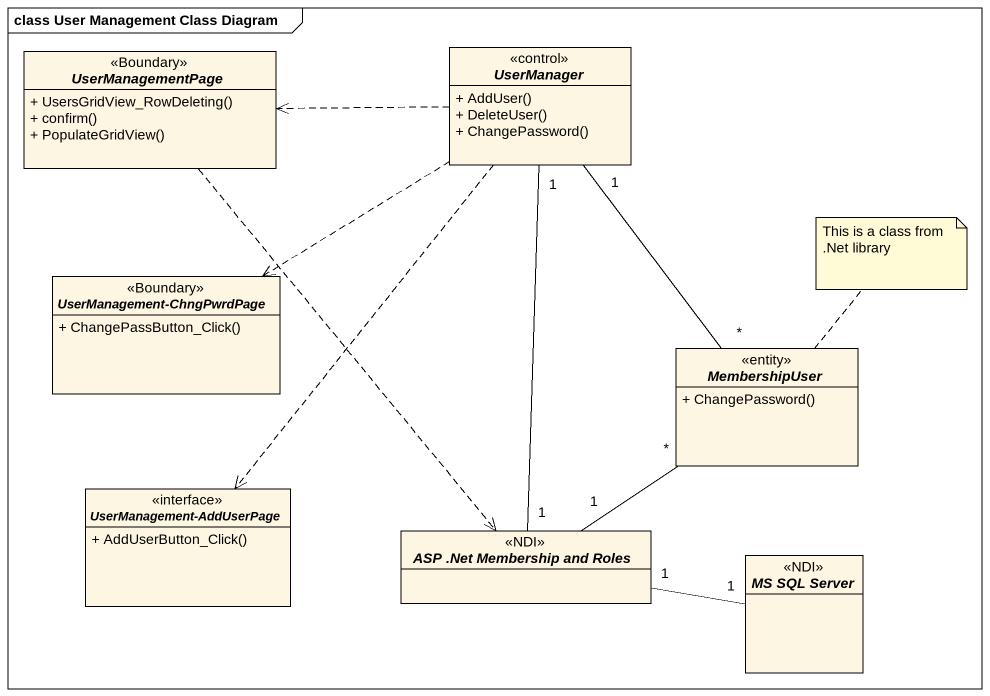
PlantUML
@startuml
mainframe class User Management Class Diagram
hide circle
hide empty members
skinparam classAttributeIconSize 0
interface UserManager <<control>> {
  + AddUser()
  + DeleteUser()
  + ChangePassword()
}
interface UserManagementPage <<Boundary>> {
  + UsersGridView_RowDeleting()
  + confirm()
  + PopulateGridView()
}
interface "UserManagement-ChngPwrdPage" as UserManagement_ChngPwrdPage <<Boundary>> {
  + ChangePassButton_Click()
}
interface MembershipUser <<entity>> {
  + ChangePassword()
}
interface "UserManagement-AddUserPage" as UserManagement_AddUserPage {
  + AddUserButton_Click()
}
interface "ASP .Net Membership and Roles" as ASP_Net_Membership_and_Roles <<NDI>>
interface "MS SQL Server" as MS_SQL_Server <<NDI>>
UserManager .left.> UserManagementPage
UserManager ..> UserManagement_ChngPwrdPage
UserManager "1" -- "*" MembershipUser
UserManager ..> UserManagement_AddUserPage
UserManager "1" -- "1" ASP_Net_Membership_and_Roles
UserManagementPage ..> ASP_Net_Membership_and_Roles
MembershipUser "*" -- "1" ASP_Net_Membership_and_Roles
ASP_Net_Membership_and_Roles "1" -right- "1" MS_SQL_Server
note top of MembershipUser : This is a class from .Net library
@enduml
